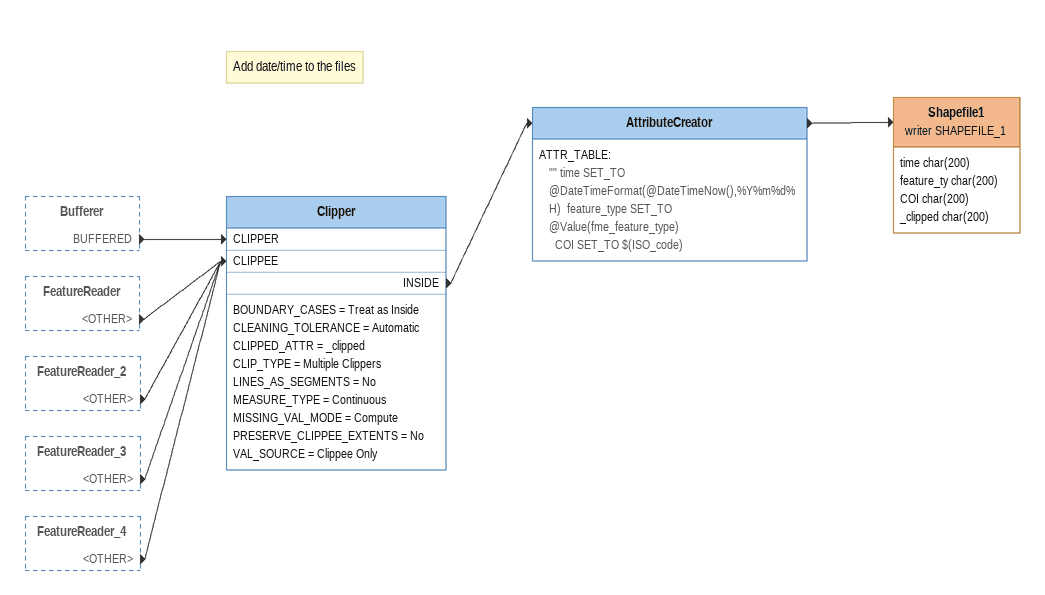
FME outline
Bufferer [outside]
    BUFFERED -> Clipper [CLIPPER]
FeatureReader [outside]
    <OTHER> -> Clipper [CLIPPEE]
FeatureReader_2 [outside]
    <OTHER> -> Clipper [CLIPPEE]
FeatureReader_3 [outside]
    <OTHER> -> Clipper [CLIPPEE]
FeatureReader_4 [outside]
    <OTHER> -> Clipper [CLIPPEE]
Clipper
    BOUNDARY_CASES = Treat as Inside
    CLEANING_TOLERANCE = Automatic
    CLIPPED_ATTR = _clipped
    CLIP_TYPE = Multiple Clippers
    LINES_AS_SEGMENTS = No
    MEASURE_TYPE = Continuous
    MISSING_VAL_MODE = Compute
    PRESERVE_CLIPPEE_EXTENTS = No
    VAL_SOURCE = Clippee Only
    INSIDE -> AttributeCreator
Note: Add date/time to the files
AttributeCreator
    ATTR_TABLE:
      "" time SET_TO @DateTimeFormat(@DateTimeNow(),%Y%m%d%H)  feature_type SET_TO @Value(fme_feature_type)
        COI SET_TO $(ISO_code)
    -> Shapefile1 (writer SHAPEFILE_1)
Shapefile1 (writer SHAPEFILE_1)
    attributes: time char(200), feature_ty char(200), COI char(200), _clipped char(200)
